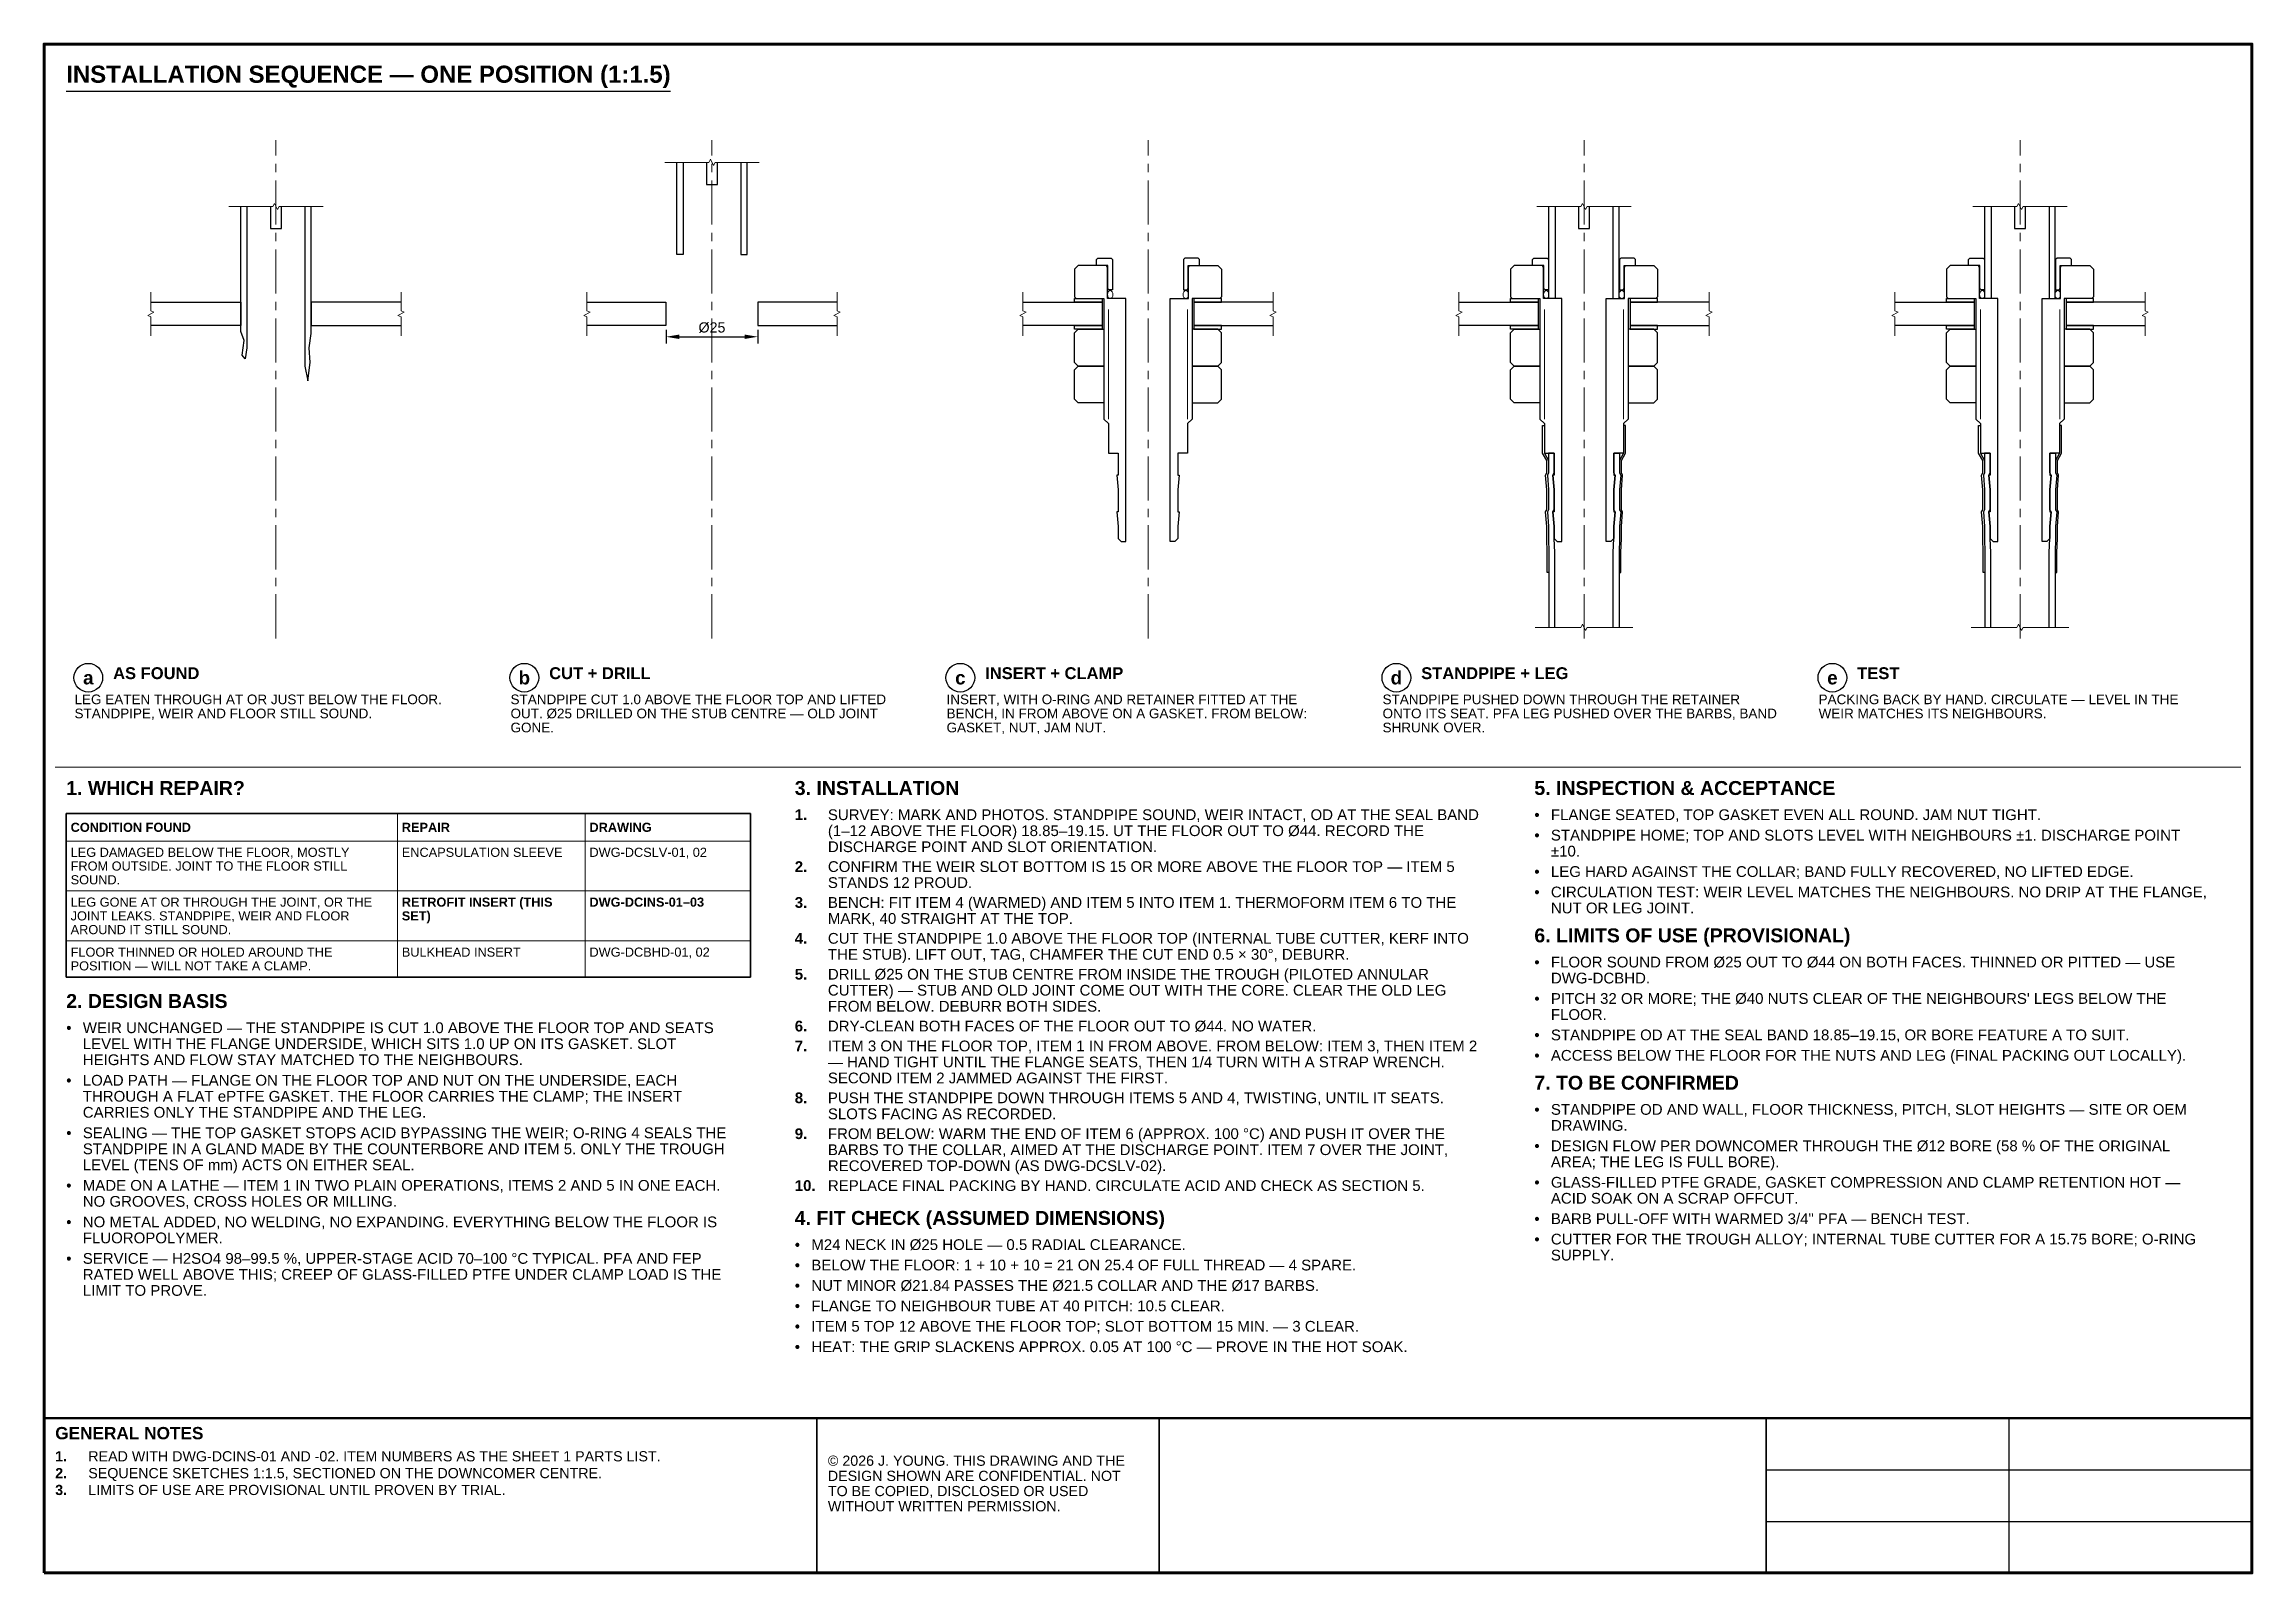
# Model space of a CAD drawing. Header units: millimetres. Extents: x 10 to 410, y 10 to 287.
import ezdxf
from ezdxf.enums import TextEntityAlignment as Align

# ---------------------------------------------------------------- set-up
doc = ezdxf.new("R2010")
doc.units = ezdxf.units.MM
doc.linetypes.add('DCINS_CENTER', pattern=[12.5, 8, -1.5, 1.5, -1.5])
for name, color, linetype, lineweight in [('BORDER', 7, 'Continuous', 70), ('CENTER', 7, 'DCINS_CENTER', 13), ('DIMENSIONS', 7, 'Continuous', 18), ('NOTES', 7, 'Continuous', 18), ('TABLES', 7, 'Continuous', 18), ('THIN', 7, 'Continuous', 18), ('VISIBLE', 7, 'Continuous', 35)]:
    doc.layers.add(name, color=color, linetype=linetype, lineweight=lineweight)
doc.styles.add('DCINS', font='arial.ttf')
doc.styles.add('DCINS-BOLD', font='arialbd.ttf')
doc.dimstyles.new('DCINS-1TO1.5', dxfattribs={"dimtxt": 1.848, "dimasz": 2.4, "dimexe": 1.2, "dimexo": 0.8, "dimgap": 0.7, "dimtad": 1, "dimtih": 1, "dimtoh": 1, "dimlfac": 1.5, "dimdsep": 46, "dimtxsty": 'DCINS', "dimcen": 0.09, "dimclrd": 256, "dimclre": 256, "dimclrt": 256, "dimadec": 0, "dimazin": 0, "dimtfac": 1, "dimtdec": 4, "dimtofl": 0, "dimtmove": 0, "dimatfit": 3, "dimfxl": 1, "dimtolj": 1, "dimtzin": 0, "dimarcsym": 0})

# ---------------------------------------------------------------- blocks, each defined once
blk = doc.blocks.new('*D0')
at = {"linetype": 'ByBlock', "lineweight": -2}
for p, q in [((122.67, 235.21), (122.67, 232.78)), ((125.07, 233.98), (136.93, 233.98)), ((139.33, 235.21), (139.33, 232.78))]:
    blk.add_line(p, q, dxfattribs=at)
for points in [[(122.67, 233.98), (125.07, 234.38), (125.07, 233.58)], [(139.33, 233.98), (136.93, 233.58), (136.93, 234.38)]]:
    blk.add_solid(points)
at = {"layer": 'Defpoints'}
for p in [(122.67, 236.01), (139.33, 236.01), (122.67, 233.98)]:
    blk.add_point(p, dxfattribs=at)
at = {"insert": (131, 234.68), "char_height": 1.848, "attachment_point": 8, "style": 'DCINS'}
blk.add_mtext('Ø25', dxfattribs=at)

msp = doc.modelspace()

# ---------------------------------------------------------------- linework, layer by layer
at = {"layer": 'BORDER', "lineweight": 50}
msp.add_line((10, 38), (410, 38), dxfattribs=at)
at = {"layer": 'BORDER', "lineweight": 35}
for p, q in [((150, 10), (150, 38)), ((212, 10), (212, 38)), ((322, 10), (322, 38))]:
    msp.add_line(p, q, dxfattribs=at)
at = {"layer": 'BORDER', "lineweight": 25}
for p, q in [((366, 10), (366, 38)), ((322, 28.67), (410, 28.67)), ((322, 19.33), (410, 19.33))]:
    msp.add_line(p, q, dxfattribs=at)
at = {"layer": 'BORDER'}
msp.add_lwpolyline([(10, 10), (410, 10), (410, 287), (10, 287)], close=True, dxfattribs=at)
at = {"layer": 'CENTER'}
for p, q in [((52, 179.31), (52, 269.5767)), ((131, 179.31), (131, 269.5767)), ((210, 179.31), (210, 269.5767)), ((289, 179.31), (289, 269.5767)), ((368, 179.31), (368, 269.5767))]:
    msp.add_line(p, q, dxfattribs=at)
at = {"layer": 'NOTES', "lineweight": 30}
msp.add_line((14, 278.5), (123.5006, 278.5), dxfattribs=at)
at = {"layer": 'NOTES', "lineweight": 25}
for centre in [(18, 172.2), (97, 172.2), (176, 172.2), (255, 172.2), (334, 172.2)]:
    msp.add_circle(centre, 2.6, dxfattribs=at)
at = {"layer": 'TABLES', "lineweight": 35}
for p, q in [((14, 147.6), (138, 147.6)), ((14, 147.6), (14, 117.93)), ((138, 147.6), (138, 117.93)), ((14, 117.93), (138, 117.93))]:
    msp.add_line(p, q, dxfattribs=at)
at = {"layer": 'TABLES', "lineweight": 18}
for p, q in [((74, 147.6), (74, 117.93)), ((108, 147.6), (108, 117.93)), ((14, 142.59), (138, 142.59)), ((14, 133.56), (138, 133.56)), ((14, 124.5), (138, 124.5))]:
    msp.add_line(p, q, dxfattribs=at)
at = {"layer": 'THIN'}
msp.add_line((12, 156), (408, 156), dxfattribs=at)
for points in [[(122.4667, 265.5767), (130.4333, 265.5767), (130.7167, 266.1433), (131.2833, 265.01), (131.5667, 265.5767), (139.5333, 265.5767)], [(43.4667, 257.5767), (51.4333, 257.5767), (51.7167, 258.1433), (52.2833, 257.01), (52.5667, 257.5767), (60.5333, 257.5767)], [(280.4667, 257.5767), (288.4333, 257.5767), (288.7167, 258.1433), (289.2833, 257.01), (289.5667, 257.5767), (297.5333, 257.5767)], [(359.4667, 257.5767), (367.4333, 257.5767), (367.7167, 258.1433), (368.2833, 257.01), (368.5667, 257.5767), (376.5333, 257.5767)], [(29.3333, 234.1767), (29.3333, 237.56), (28.7667, 237.8433), (29.9, 238.41), (29.3333, 238.6933), (29.3333, 242.0767)], [(74.6667, 234.1767), (74.6667, 237.56), (74.1, 237.8433), (75.2333, 238.41), (74.6667, 238.6933), (74.6667, 242.0767)], [(108.3333, 234.1767), (108.3333, 237.56), (107.7667, 237.8433), (108.9, 238.41), (108.3333, 238.6933), (108.3333, 242.0767)], [(153.6667, 234.1767), (153.6667, 237.56), (153.1, 237.8433), (154.2333, 238.41), (153.6667, 238.6933), (153.6667, 242.0767)], [(187.3333, 234.1767), (187.3333, 237.56), (186.7667, 237.8433), (187.9, 238.41), (187.3333, 238.6933), (187.3333, 242.0767)], [(232.6667, 234.1767), (232.6667, 237.56), (232.1, 237.8433), (233.2333, 238.41), (232.6667, 238.6933), (232.6667, 242.0767)], [(266.3333, 234.1767), (266.3333, 237.56), (265.7667, 237.8433), (266.9, 238.41), (266.3333, 238.6933), (266.3333, 242.0767)], [(311.6667, 234.1767), (311.6667, 237.56), (311.1, 237.8433), (312.2333, 238.41), (311.6667, 238.6933), (311.6667, 242.0767)], [(345.3333, 234.1767), (345.3333, 237.56), (344.7667, 237.8433), (345.9, 238.41), (345.3333, 238.6933), (345.3333, 242.0767)], [(390.6667, 234.1767), (390.6667, 237.56), (390.1, 237.8433), (391.2333, 238.41), (390.6667, 238.6933), (390.6667, 242.0767)], [(202.818, 238.91), (202.818, 219.0767)], [(217.182, 238.91), (217.182, 219.0767)], [(281.818, 238.91), (281.818, 219.0767)], [(296.182, 238.91), (296.182, 219.0767)], [(360.818, 238.91), (360.818, 219.0767)], [(375.182, 238.91), (375.182, 219.0767)], [(280.1333, 181.31), (288.4333, 181.31), (288.7167, 181.8767), (289.2833, 180.7433), (289.5667, 181.31), (297.8667, 181.31)], [(359.1333, 181.31), (367.4333, 181.31), (367.7167, 181.8767), (368.2833, 180.7433), (368.5667, 181.31), (376.8667, 181.31)]]:
    msp.add_lwpolyline(points, dxfattribs=at)
at = {"layer": 'VISIBLE', "lineweight": 25}
for points in [[(125.75, 265.5767), (125.75, 248.91), (124.65, 248.91), (124.65, 265.5767)], [(130, 265.5767), (130, 261.5767), (132, 261.5767), (132, 265.5767)], [(136.25, 265.5767), (136.25, 248.91), (137.35, 248.91), (137.35, 265.5767)], [(46.75, 257.5767), (46.75, 231.9767), (46.4267, 229.9767), (45.86, 230.6433), (46.2667, 233.31), (45.65, 234.91), (45.65, 257.5767)], [(51, 257.5767), (51, 253.5767), (53, 253.5767), (53, 257.5767)], [(57.25, 257.5767), (57.25, 228.6433), (57.78, 225.9767), (58.2067, 229.31), (58.0333, 231.9767), (58.35, 234.5767), (58.35, 257.5767)], [(283.75, 257.5767), (283.75, 240.91), (282.65, 240.91), (282.65, 257.5767)], [(288, 257.5767), (288, 253.5767), (290, 253.5767), (290, 257.5767)], [(294.25, 257.5767), (294.25, 240.91), (295.35, 240.91), (295.35, 257.5767)], [(362.75, 257.5767), (362.75, 240.91), (361.65, 240.91), (361.65, 257.5767)], [(367, 257.5767), (367, 253.5767), (369, 253.5767), (369, 257.5767)], [(373.25, 257.5767), (373.25, 240.91), (374.35, 240.91), (374.35, 257.5767)], [(29.3333, 240.2433), (45.65, 240.2433), (45.65, 236.01), (29.3333, 236.01)], [(74.6667, 240.2433), (58.35, 240.2433), (58.35, 236.01), (74.6667, 236.01)], [(108.3333, 240.2433), (122.6667, 240.2433), (122.6667, 236.01), (108.3333, 236.01)], [(153.6667, 240.2433), (139.3333, 240.2433), (139.3333, 236.01), (153.6667, 236.01)], [(187.3333, 240.2433), (201.6667, 240.2433), (201.6667, 236.01), (187.3333, 236.01)], [(232.6667, 240.2433), (218.3333, 240.2433), (218.3333, 236.01), (232.6667, 236.01)], [(266.3333, 240.2433), (280.6667, 240.2433), (280.6667, 236.01), (266.3333, 236.01)], [(311.6667, 240.2433), (297.3333, 240.2433), (297.3333, 236.01), (311.6667, 236.01)], [(345.3333, 240.2433), (359.6667, 240.2433), (359.6667, 236.01), (345.3333, 236.01)], [(390.6667, 240.2433), (376.3333, 240.2433), (376.3333, 236.01), (390.6667, 236.01)], [(283.6967, 181.31), (283.6967, 194.91), (283.6, 197.4433), (283.6, 199.5767), (283.3333, 202.2433), (283.6, 202.6433), (283.6, 206.2433), (283.3333, 208.91), (283.6, 209.31), (283.6, 212.91), (282.5721, 212.91), (282.5721, 209.31), (282.3538, 208.91), (282.5721, 206.2433), (282.5721, 202.6433), (282.3538, 202.2433), (282.5721, 199.5767), (282.5721, 197.4433), (282.65, 194.91), (282.65, 181.31)], [(294.3033, 181.31), (294.3033, 194.91), (294.4, 197.4433), (294.4, 199.5767), (294.6667, 202.2433), (294.4, 202.6433), (294.4, 206.2433), (294.6667, 208.91), (294.4, 209.31), (294.4, 212.91), (295.4279, 212.91), (295.4279, 209.31), (295.6462, 208.91), (295.4279, 206.2433), (295.4279, 202.6433), (295.6462, 202.2433), (295.4279, 199.5767), (295.4279, 197.4433), (295.35, 194.91), (295.35, 181.31)], [(362.6967, 181.31), (362.6967, 194.91), (362.6, 197.4433), (362.6, 199.5767), (362.3333, 202.2433), (362.6, 202.6433), (362.6, 206.2433), (362.3333, 208.91), (362.6, 209.31), (362.6, 212.91), (361.5721, 212.91), (361.5721, 209.31), (361.3538, 208.91), (361.5721, 206.2433), (361.5721, 202.6433), (361.3538, 202.2433), (361.5721, 199.5767), (361.5721, 197.4433), (361.65, 194.91), (361.65, 181.31)], [(373.3033, 181.31), (373.3033, 194.91), (373.4, 197.4433), (373.4, 199.5767), (373.6667, 202.2433), (373.4, 202.6433), (373.4, 206.2433), (373.6667, 208.91), (373.4, 209.31), (373.4, 212.91), (374.4279, 212.91), (374.4279, 209.31), (374.6462, 208.91), (374.4279, 206.2433), (374.4279, 202.6433), (374.6462, 202.2433), (374.4279, 199.5767), (374.4279, 197.4433), (374.35, 194.91), (374.35, 181.31)]]:
    msp.add_lwpolyline(points, dxfattribs=at)
for points in [[(203.5667, 242.51), (202.9333, 242.51), (202.7333, 242.71), (202.7333, 246.91), (200.6667, 246.91), (200.6667, 247.9767), (200.9333, 248.2433), (203.3, 248.2433), (203.5667, 247.9767)], [(216.4333, 242.51), (217.0667, 242.51), (217.2667, 242.71), (217.2667, 246.91), (219.3333, 246.91), (219.3333, 247.9767), (219.0667, 248.2433), (216.7, 248.2433), (216.4333, 247.9767)], [(282.5667, 242.51), (281.9333, 242.51), (281.7333, 242.71), (281.7333, 246.91), (279.6667, 246.91), (279.6667, 247.9767), (279.9333, 248.2433), (282.3, 248.2433), (282.5667, 247.9767)], [(295.4333, 242.51), (296.0667, 242.51), (296.2667, 242.71), (296.2667, 246.91), (298.3333, 246.91), (298.3333, 247.9767), (298.0667, 248.2433), (295.7, 248.2433), (295.4333, 247.9767)], [(361.5667, 242.51), (360.9333, 242.51), (360.7333, 242.71), (360.7333, 246.91), (358.6667, 246.91), (358.6667, 247.9767), (358.9333, 248.2433), (361.3, 248.2433), (361.5667, 247.9767)], [(374.4333, 242.51), (375.0667, 242.51), (375.2667, 242.71), (375.2667, 246.91), (377.3333, 246.91), (377.3333, 247.9767), (377.0667, 248.2433), (374.7, 248.2433), (374.4333, 247.9767)], [(202.4742, 246.91), (197.3333, 246.91), (196.6667, 246.2433), (196.6667, 241.2433), (197, 240.91), (202, 240.91), (202, 219.0767), (202.8333, 218.2433), (202.8333, 212.91), (204.6, 212.91), (204.6, 208.91), (204.3333, 208.91), (204.6, 206.2433), (204.6, 202.2433), (204.3333, 202.2433), (204.6, 199.5767), (204.6, 197.4433), (205.1333, 196.91), (206, 196.91), (206, 240.91), (202.6667, 240.91), (202.6667, 246.5767)], [(217.5258, 246.91), (222.6667, 246.91), (223.3333, 246.2433), (223.3333, 241.2433), (223, 240.91), (218, 240.91), (218, 219.0767), (217.1667, 218.2433), (217.1667, 212.91), (215.4, 212.91), (215.4, 208.91), (215.6667, 208.91), (215.4, 206.2433), (215.4, 202.2433), (215.6667, 202.2433), (215.4, 199.5767), (215.4, 197.4433), (214.8667, 196.91), (214, 196.91), (214, 240.91), (217.3333, 240.91), (217.3333, 246.5767)], [(281.4742, 246.91), (276.3333, 246.91), (275.6667, 246.2433), (275.6667, 241.2433), (276, 240.91), (281, 240.91), (281, 219.0767), (281.8333, 218.2433), (281.8333, 212.91), (283.6, 212.91), (283.6, 208.91), (283.3333, 208.91), (283.6, 206.2433), (283.6, 202.2433), (283.3333, 202.2433), (283.6, 199.5767), (283.6, 197.4433), (284.1333, 196.91), (285, 196.91), (285, 240.91), (281.6667, 240.91), (281.6667, 246.5767)], [(296.5258, 246.91), (301.6667, 246.91), (302.3333, 246.2433), (302.3333, 241.2433), (302, 240.91), (297, 240.91), (297, 219.0767), (296.1667, 218.2433), (296.1667, 212.91), (294.4, 212.91), (294.4, 208.91), (294.6667, 208.91), (294.4, 206.2433), (294.4, 202.2433), (294.6667, 202.2433), (294.4, 199.5767), (294.4, 197.4433), (293.8667, 196.91), (293, 196.91), (293, 240.91), (296.3333, 240.91), (296.3333, 246.5767)], [(360.4742, 246.91), (355.3333, 246.91), (354.6667, 246.2433), (354.6667, 241.2433), (355, 240.91), (360, 240.91), (360, 219.0767), (360.8333, 218.2433), (360.8333, 212.91), (362.6, 212.91), (362.6, 208.91), (362.3333, 208.91), (362.6, 206.2433), (362.6, 202.2433), (362.3333, 202.2433), (362.6, 199.5767), (362.6, 197.4433), (363.1333, 196.91), (364, 196.91), (364, 240.91), (360.6667, 240.91), (360.6667, 246.5767)], [(375.5258, 246.91), (380.6667, 246.91), (381.3333, 246.2433), (381.3333, 241.2433), (381, 240.91), (376, 240.91), (376, 219.0767), (375.1667, 218.2433), (375.1667, 212.91), (373.4, 212.91), (373.4, 208.91), (373.6667, 208.91), (373.4, 206.2433), (373.4, 202.2433), (373.6667, 202.2433), (373.4, 199.5767), (373.4, 197.4433), (372.8667, 196.91), (372, 196.91), (372, 240.91), (375.3333, 240.91), (375.3333, 246.5767)], [(201.6667, 240.2433), (196.6667, 240.2433), (196.6667, 240.91), (201.6667, 240.91)], [(218.3333, 240.2433), (223.3333, 240.2433), (223.3333, 240.91), (218.3333, 240.91)], [(280.6667, 240.2433), (275.6667, 240.2433), (275.6667, 240.91), (280.6667, 240.91)], [(297.3333, 240.2433), (302.3333, 240.2433), (302.3333, 240.91), (297.3333, 240.91)], [(359.6667, 240.2433), (354.6667, 240.2433), (354.6667, 240.91), (359.6667, 240.91)], [(376.3333, 240.2433), (381.3333, 240.2433), (381.3333, 240.91), (376.3333, 240.91)], [(201.6667, 235.3433), (196.6667, 235.3433), (196.6667, 236.01), (201.6667, 236.01)], [(218.3333, 235.3433), (223.3333, 235.3433), (223.3333, 236.01), (218.3333, 236.01)], [(280.6667, 235.3433), (275.6667, 235.3433), (275.6667, 236.01), (280.6667, 236.01)], [(297.3333, 235.3433), (302.3333, 235.3433), (302.3333, 236.01), (297.3333, 236.01)], [(359.6667, 235.3433), (354.6667, 235.3433), (354.6667, 236.01), (359.6667, 236.01)], [(376.3333, 235.3433), (381.3333, 235.3433), (381.3333, 236.01), (376.3333, 236.01)], [(202, 228.6767), (197.3333, 228.6767), (196.6667, 229.3433), (196.6667, 234.6767), (197.3333, 235.3433), (202, 235.3433)], [(218, 228.6767), (222.6667, 228.6767), (223.3333, 229.3433), (223.3333, 234.6767), (222.6667, 235.3433), (218, 235.3433)], [(281, 228.6767), (276.3333, 228.6767), (275.6667, 229.3433), (275.6667, 234.6767), (276.3333, 235.3433), (281, 235.3433)], [(297, 228.6767), (301.6667, 228.6767), (302.3333, 229.3433), (302.3333, 234.6767), (301.6667, 235.3433), (297, 235.3433)], [(360, 228.6767), (355.3333, 228.6767), (354.6667, 229.3433), (354.6667, 234.6767), (355.3333, 235.3433), (360, 235.3433)], [(376, 228.6767), (380.6667, 228.6767), (381.3333, 229.3433), (381.3333, 234.6767), (380.6667, 235.3433), (376, 235.3433)], [(202, 222.01), (197.3333, 222.01), (196.6667, 222.6767), (196.6667, 228.01), (197.3333, 228.6767), (202, 228.6767)], [(218, 222.01), (222.6667, 222.01), (223.3333, 222.6767), (223.3333, 228.01), (222.6667, 228.6767), (218, 228.6767)], [(281, 222.01), (276.3333, 222.01), (275.6667, 222.6767), (275.6667, 228.01), (276.3333, 228.6767), (281, 228.6767)], [(297, 222.01), (301.6667, 222.01), (302.3333, 222.6767), (302.3333, 228.01), (301.6667, 228.6767), (297, 228.6767)], [(360, 222.01), (355.3333, 222.01), (354.6667, 222.6767), (354.6667, 228.01), (355.3333, 228.6767), (360, 228.6767)], [(376, 222.01), (380.6667, 222.01), (381.3333, 222.6767), (381.3333, 228.01), (380.6667, 228.6767), (376, 228.6767)], [(281.8333, 217.91), (281.8333, 212.91), (282.5721, 211.5767), (282.5721, 209.31), (282.3538, 208.91), (282.5721, 206.2433), (282.5721, 202.6433), (282.3538, 202.2433), (282.5721, 199.5767), (282.5721, 197.4433), (282.65, 194.91), (282.65, 191.2433), (282.3167, 191.2433), (282.3167, 194.91), (282.2387, 197.4433), (282.2387, 199.5767), (282.0204, 202.2433), (282.2387, 202.6433), (282.2387, 206.2433), (282.0204, 208.91), (282.2387, 209.31), (282.2387, 211.5767), (281.5, 212.91), (281.5, 217.91)], [(296.1667, 217.91), (296.1667, 212.91), (295.4279, 211.5767), (295.4279, 209.31), (295.6462, 208.91), (295.4279, 206.2433), (295.4279, 202.6433), (295.6462, 202.2433), (295.4279, 199.5767), (295.4279, 197.4433), (295.35, 194.91), (295.35, 191.2433), (295.6833, 191.2433), (295.6833, 194.91), (295.7613, 197.4433), (295.7613, 199.5767), (295.9796, 202.2433), (295.7613, 202.6433), (295.7613, 206.2433), (295.9796, 208.91), (295.7613, 209.31), (295.7613, 211.5767), (296.5, 212.91), (296.5, 217.91)], [(360.8333, 217.91), (360.8333, 212.91), (361.5721, 211.5767), (361.5721, 209.31), (361.3538, 208.91), (361.5721, 206.2433), (361.5721, 202.6433), (361.3538, 202.2433), (361.5721, 199.5767), (361.5721, 197.4433), (361.65, 194.91), (361.65, 191.2433), (361.3167, 191.2433), (361.3167, 194.91), (361.2387, 197.4433), (361.2387, 199.5767), (361.0204, 202.2433), (361.2387, 202.6433), (361.2387, 206.2433), (361.0204, 208.91), (361.2387, 209.31), (361.2387, 211.5767), (360.5, 212.91), (360.5, 217.91)], [(375.1667, 217.91), (375.1667, 212.91), (374.4279, 211.5767), (374.4279, 209.31), (374.6462, 208.91), (374.4279, 206.2433), (374.4279, 202.6433), (374.6462, 202.2433), (374.4279, 199.5767), (374.4279, 197.4433), (374.35, 194.91), (374.35, 191.2433), (374.6833, 191.2433), (374.6833, 194.91), (374.7613, 197.4433), (374.7613, 199.5767), (374.9796, 202.2433), (374.7613, 202.6433), (374.7613, 206.2433), (374.9796, 208.91), (374.7613, 209.31), (374.7613, 211.5767), (375.5, 212.91), (375.5, 217.91)]]:
    msp.add_lwpolyline(points, close=True, dxfattribs=at)
at = {"layer": 'VISIBLE', "lineweight": 18}
for centre in [(203.1583, 241.626), (216.8417, 241.626), (282.1583, 241.626), (295.8417, 241.626), (361.1583, 241.626), (374.8417, 241.626)]:
    msp.add_ellipse(centre, major_axis=(0, 0.716), ratio=0.68666362, dxfattribs=at)

# ---------------------------------------------------------------- texts
at = {"layer": 'NOTES'}
for s, height, style, p in [('INSTALLATION SEQUENCE — ONE POSITION (1:1.5)', 3.108, 'DCINS-BOLD', (14, 280)), ('AS FOUND', 2.142, 'DCINS-BOLD', (22.5, 171.95)), ('CUT + DRILL', 2.142, 'DCINS-BOLD', (101.5, 171.95)), ('INSERT + CLAMP', 2.142, 'DCINS-BOLD', (180.5, 171.95)), ('STANDPIPE + LEG', 2.142, 'DCINS-BOLD', (259.5, 171.95)), ('TEST', 2.142, 'DCINS-BOLD', (338.5, 171.95)), ('1. WHICH REPAIR?', 2.527, 'DCINS-BOLD', (14, 150.95)), ('3. INSTALLATION', 2.527, 'DCINS-BOLD', (146, 150.95)), ('5. INSPECTION & ACCEPTANCE', 2.527, 'DCINS-BOLD', (280, 150.95)), ('1.', 1.946, 'DCINS-BOLD', (146, 146.4)), ('•', 1.946, 'DCINS', (280, 146.4)), ('•', 1.946, 'DCINS', (280, 142.7)), ('2.', 1.946, 'DCINS-BOLD', (146, 137)), ('•', 1.946, 'DCINS', (280, 136.1)), ('3.', 1.946, 'DCINS-BOLD', (146, 130.5)), ('•', 1.946, 'DCINS', (280, 132.4)), ('4.', 1.946, 'DCINS-BOLD', (146, 124)), ('6. LIMITS OF USE (PROVISIONAL)', 2.527, 'DCINS-BOLD', (280, 124.25)), ('•', 1.946, 'DCINS', (280, 119.7)), ('5.', 1.946, 'DCINS-BOLD', (146, 117.5)), ('2. DESIGN BASIS', 2.527, 'DCINS-BOLD', (14, 112.35)), ('•', 1.946, 'DCINS', (280, 113.1)), ('•', 1.946, 'DCINS', (14, 107.8)), ('6.', 1.946, 'DCINS-BOLD', (146, 108.1)), ('7.', 1.946, 'DCINS-BOLD', (146, 104.5)), ('•', 1.946, 'DCINS', (280, 106.5)), ('•', 1.946, 'DCINS', (280, 102.8)), ('7. TO BE CONFIRMED', 2.527, 'DCINS-BOLD', (280, 97.55)), ('•', 1.946, 'DCINS', (14, 98.28)), ('8.', 1.946, 'DCINS-BOLD', (146, 95.1)), ('•', 1.946, 'DCINS', (280, 93)), ('•', 1.946, 'DCINS', (14, 88.76)), ('9.', 1.946, 'DCINS-BOLD', (146, 88.6)), ('•', 1.946, 'DCINS', (280, 86.4)), ('•', 1.946, 'DCINS', (14, 79.24)), ('10.', 1.946, 'DCINS-BOLD', (146, 79.2)), ('•', 1.946, 'DCINS', (280, 79.8)), ('•', 1.946, 'DCINS', (14, 72.62)), ('4. FIT CHECK (ASSUMED DIMENSIONS)', 2.527, 'DCINS-BOLD', (146, 73.05)), ('•', 1.946, 'DCINS', (280, 73.2)), ('•', 1.946, 'DCINS', (146, 68.5)), ('•', 1.946, 'DCINS', (280, 69.5)), ('•', 1.946, 'DCINS', (14, 66)), ('•', 1.946, 'DCINS', (146, 64.8)), ('•', 1.946, 'DCINS', (146, 61.1)), ('•', 1.946, 'DCINS', (146, 57.4)), ('•', 1.946, 'DCINS', (146, 53.7)), ('•', 1.946, 'DCINS', (146, 50)), ('GENERAL NOTES', 2.233, 'DCINS-BOLD', (12, 34.2)), ('1.', 1.848, 'DCINS-BOLD', (12, 30.2)), ('2.', 1.848, 'DCINS-BOLD', (12, 27.15)), ('3.', 1.848, 'DCINS-BOLD', (12, 24.1))]:
    msp.add_text(s, height=height, dxfattribs=dict(at, style=style)).set_placement(p)
at = {"layer": 'NOTES', "style": 'DCINS-BOLD'}
for s, p in [('a', (18, 172.2)), ('b', (97, 172.2)), ('c', (176, 172.2)), ('d', (255, 172.2)), ('e', (334, 172.2))]:
    msp.add_text(s, height=2.429, dxfattribs=at).set_placement(p, align=Align.MIDDLE_CENTER)
at = {"layer": 'NOTES', "attachment_point": 1, "style": 'DCINS'}
for s, insert, char_height, line_spacing_factor in [('LEG EATEN THROUGH AT OR JUST BELOW THE FLOOR.\\PSTANDPIPE, WEIR AND FLOOR STILL SOUND.', (15.5, 169.15), 1.75, 0.874286), ('STANDPIPE CUT 1.0 ABOVE THE FLOOR TOP AND LIFTED\\POUT. Ø25 DRILLED ON THE STUB CENTRE — OLD JOINT\\PGONE.', (94.5, 169.15), 1.75, 0.874286), ('INSERT, WITH O-RING AND RETAINER FITTED AT THE\\PBENCH, IN FROM ABOVE ON A GASKET. FROM BELOW:\\PGASKET, NUT, JAM NUT.', (173.5, 169.15), 1.75, 0.874286), ('STANDPIPE PUSHED DOWN THROUGH THE RETAINER\\PONTO ITS SEAT. PFA LEG PUSHED OVER THE BARBS, BAND\\PSHRUNK OVER.', (252.5, 169.15), 1.75, 0.874286), ('PACKING BACK BY HAND. CIRCULATE — LEVEL IN THE\\PWEIR MATCHES ITS NEIGHBOURS.', (331.5, 169.15), 1.75, 0.874286), ('SURVEY: MARK AND PHOTOS. STANDPIPE SOUND, WEIR INTACT, OD AT THE SEAL BAND\\P(1–12 ABOVE THE FLOOR) 18.85–19.15. UT THE FLOOR OUT TO Ø44. RECORD THE\\PDISCHARGE POINT AND SLOT ORIENTATION.', (152, 148.346), 1.946, 0.894142), ('FLANGE SEATED, TOP GASKET EVEN ALL ROUND. JAM NUT TIGHT.', (283, 148.346), 1.946, 0.894142), ('STANDPIPE HOME; TOP AND SLOTS LEVEL WITH NEIGHBOURS ±1. DISCHARGE POINT\\P±10.', (283, 144.646), 1.946, 0.894142), ('CONFIRM THE WEIR SLOT BOTTOM IS 15 OR MORE ABOVE THE FLOOR TOP — ITEM 5\\PSTANDS 12 PROUD.', (152, 138.946), 1.946, 0.894142), ('LEG HARD AGAINST THE COLLAR; BAND FULLY RECOVERED, NO LIFTED EDGE.', (283, 138.046), 1.946, 0.894142), ('BENCH: FIT ITEM 4 (WARMED) AND ITEM 5 INTO ITEM 1. THERMOFORM ITEM 6 TO THE\\PMARK, 40 STRAIGHT AT THE TOP.', (152, 132.446), 1.946, 0.894142), ('CIRCULATION TEST: WEIR LEVEL MATCHES THE NEIGHBOURS. NO DRIP AT THE FLANGE,\\PNUT OR LEG JOINT.', (283, 134.346), 1.946, 0.894142), ('CUT THE STANDPIPE 1.0 ABOVE THE FLOOR TOP (INTERNAL TUBE CUTTER, KERF INTO\\PTHE STUB). LIFT OUT, TAG, CHAMFER THE CUT END 0.5 × 30°, DEBURR.', (152, 125.946), 1.946, 0.894142), ('FLOOR SOUND FROM Ø25 OUT TO Ø44 ON BOTH FACES. THINNED OR PITTED — USE\\PDWG-DCBHD.', (283, 121.646), 1.946, 0.894142), ('DRILL Ø25 ON THE STUB CENTRE FROM INSIDE THE TROUGH (PILOTED ANNULAR\\PCUTTER) — STUB AND OLD JOINT COME OUT WITH THE CORE. CLEAR THE OLD LEG\\PFROM BELOW. DEBURR BOTH SIDES.', (152, 119.446), 1.946, 0.894142), ("PITCH 32 OR MORE; THE Ø40 NUTS CLEAR OF THE NEIGHBOURS' LEGS BELOW THE\\PFLOOR.", (283, 115.046), 1.946, 0.894142), ('WEIR UNCHANGED — THE STANDPIPE IS CUT 1.0 ABOVE THE FLOOR TOP AND SEATS\\PLEVEL WITH THE FLANGE UNDERSIDE, WHICH SITS 1.0 UP ON ITS GASKET. SLOT\\PHEIGHTS AND FLOW STAY MATCHED TO THE NEIGHBOURS.', (17, 109.746), 1.946, 0.894142), ('DRY-CLEAN BOTH FACES OF THE FLOOR OUT TO Ø44. NO WATER.', (152, 110.046), 1.946, 0.894142), ('STANDPIPE OD AT THE SEAL BAND 18.85–19.15, OR BORE FEATURE A TO SUIT.', (283, 108.446), 1.946, 0.894142), ('ITEM 3 ON THE FLOOR TOP, ITEM 1 IN FROM ABOVE. FROM BELOW: ITEM 3, THEN ITEM 2\\P— HAND TIGHT UNTIL THE FLANGE SEATS, THEN 1/4 TURN WITH A STRAP WRENCH.\\PSECOND ITEM 2 JAMMED AGAINST THE FIRST.', (152, 106.446), 1.946, 0.894142), ('ACCESS BELOW THE FLOOR FOR THE NUTS AND LEG (FINAL PACKING OUT LOCALLY).', (283, 104.746), 1.946, 0.894142), ('LOAD PATH — FLANGE ON THE FLOOR TOP AND NUT ON THE UNDERSIDE, EACH\\PTHROUGH A FLAT ePTFE GASKET. THE FLOOR CARRIES THE CLAMP; THE INSERT\\PCARRIES ONLY THE STANDPIPE AND THE LEG.', (17, 100.226), 1.946, 0.894142), ('PUSH THE STANDPIPE DOWN THROUGH ITEMS 5 AND 4, TWISTING, UNTIL IT SEATS.\\PSLOTS FACING AS RECORDED.', (152, 97.046), 1.946, 0.894142), ('STANDPIPE OD AND WALL, FLOOR THICKNESS, PITCH, SLOT HEIGHTS — SITE OR OEM\\PDRAWING.', (283, 94.946), 1.946, 0.894142), ('SEALING — THE TOP GASKET STOPS ACID BYPASSING THE WEIR; O-RING 4 SEALS THE\\PSTANDPIPE IN A GLAND MADE BY THE COUNTERBORE AND ITEM 5. ONLY THE TROUGH\\PLEVEL (TENS OF mm) ACTS ON EITHER SEAL.', (17, 90.706), 1.946, 0.894142), ('FROM BELOW: WARM THE END OF ITEM 6 (APPROX. 100 °C) AND PUSH IT OVER THE\\PBARBS TO THE COLLAR, AIMED AT THE DISCHARGE POINT. ITEM 7 OVER THE JOINT,\\PRECOVERED TOP-DOWN (AS DWG-DCSLV-02).', (152, 90.546), 1.946, 0.894142), ('DESIGN FLOW PER DOWNCOMER THROUGH THE Ø12 BORE (58 % OF THE ORIGINAL\\PAREA; THE LEG IS FULL BORE).', (283, 88.346), 1.946, 0.894142), ('MADE ON A LATHE — ITEM 1 IN TWO PLAIN OPERATIONS, ITEMS 2 AND 5 IN ONE EACH.\\PNO GROOVES, CROSS HOLES OR MILLING.', (17, 81.186), 1.946, 0.894142), ('REPLACE FINAL PACKING BY HAND. CIRCULATE ACID AND CHECK AS SECTION 5.', (152, 81.146), 1.946, 0.894142), ('GLASS-FILLED PTFE GRADE, GASKET COMPRESSION AND CLAMP RETENTION HOT —\\PACID SOAK ON A SCRAP OFFCUT.', (283, 81.746), 1.946, 0.894142), ('NO METAL ADDED, NO WELDING, NO EXPANDING. EVERYTHING BELOW THE FLOOR IS\\PFLUOROPOLYMER.', (17, 74.566), 1.946, 0.894142), ('BARB PULL-OFF WITH WARMED 3/4" PFA — BENCH TEST.', (283, 75.146), 1.946, 0.894142), ('M24 NECK IN Ø25 HOLE — 0.5 RADIAL CLEARANCE.', (149, 70.446), 1.946, 0.894142), ('CUTTER FOR THE TROUGH ALLOY; INTERNAL TUBE CUTTER FOR A 15.75 BORE; O-RING\\PSUPPLY.', (283, 71.446), 1.946, 0.894142), ('SERVICE — H2SO4 98–99.5 %, UPPER-STAGE ACID 70–100 °C TYPICAL. PFA AND FEP\\PRATED WELL ABOVE THIS; CREEP OF GLASS-FILLED PTFE UNDER CLAMP LOAD IS THE\\PLIMIT TO PROVE.', (17, 67.946), 1.946, 0.894142), ('BELOW THE FLOOR: 1 + 10 + 10 = 21 ON 25.4 OF FULL THREAD — 4 SPARE.', (149, 66.746), 1.946, 0.894142), ('NUT MINOR Ø21.84 PASSES THE Ø21.5 COLLAR AND THE Ø17 BARBS.', (149, 63.046), 1.946, 0.894142), ('FLANGE TO NEIGHBOUR TUBE AT 40 PITCH: 10.5 CLEAR.', (149, 59.346), 1.946, 0.894142), ('ITEM 5 TOP 12 ABOVE THE FLOOR TOP; SLOT BOTTOM 15 MIN. — 3 CLEAR.', (149, 55.646), 1.946, 0.894142), ('HEAT: THE GRIP SLACKENS APPROX. 0.05 AT 100 °C — PROVE IN THE HOT SOAK.', (149, 51.946), 1.946, 0.894142), ('READ WITH DWG-DCINS-01 AND -02. ITEM NUMBERS AS THE SHEET 1 PARTS LIST.', (18, 32.048), 1.848, 0.892857), ('SEQUENCE SKETCHES 1:1.5, SECTIONED ON THE DOWNCOMER CENTRE.', (18, 28.998), 1.848, 0.892857), ('© 2026 J. YOUNG. THIS DRAWING AND THE\\PDESIGN SHOWN ARE CONFIDENTIAL. NOT\\PTO BE COPIED, DISCLOSED OR USED\\PWITHOUT WRITTEN PERMISSION.', (152, 31.248), 1.848, 0.892857), ('LIMITS OF USE ARE PROVISIONAL UNTIL PROVEN BY TRIAL.', (18, 25.948), 1.848, 0.892857)]:
    msp.add_mtext(s, dxfattribs=dict(at, insert=insert, char_height=char_height, line_spacing_factor=line_spacing_factor))
at = {"layer": 'TABLES', "char_height": 1.652, "attachment_point": 1, "line_spacing_factor": 0.904358}
for s, insert, style in [('CONDITION FOUND', (14.8, 145.921), 'DCINS-BOLD'), ('REPAIR', (74.8, 145.921), 'DCINS-BOLD'), ('DRAWING', (108.8, 145.921), 'DCINS-BOLD'), ('LEG DAMAGED BELOW THE FLOOR, MOSTLY\\PFROM OUTSIDE. JOINT TO THE FLOOR STILL\\PSOUND.', (14.8, 141.392), 'DCINS'), ('ENCAPSULATION SLEEVE', (74.8, 141.392), 'DCINS'), ('DWG-DCSLV-01, 02', (108.8, 141.392), 'DCINS'), ('LEG GONE AT OR THROUGH THE JOINT, OR THE\\PJOINT LEAKS. STANDPIPE, WEIR AND FLOOR\\PAROUND IT STILL SOUND.', (14.8, 132.362), 'DCINS'), ('RETROFIT INSERT (THIS\\PSET)', (74.8, 132.362), 'DCINS-BOLD'), ('DWG-DCINS-01–03', (108.8, 132.362), 'DCINS-BOLD'), ('FLOOR THINNED OR HOLED AROUND THE\\PPOSITION — WILL NOT TAKE A CLAMP.', (14.8, 123.302), 'DCINS'), ('BULKHEAD INSERT', (74.8, 123.302), 'DCINS'), ('DWG-DCBHD-01, 02', (108.8, 123.302), 'DCINS')]:
    msp.add_mtext(s, dxfattribs=dict(at, insert=insert, style=style))

# ---------------------------------------------------------------- dimensions: what is measured, and where the dimension line sits
at = {"layer": 'DIMENSIONS'}
dim = msp.add_linear_dim(base=(139.3333, 233.9767), p1=(122.6667, 236.01), p2=(139.3333, 236.01), text='Ø25', dimstyle='DCINS-1TO1.5', dxfattribs=at)
dim.commit()
dim.dimension.update_dxf_attribs({"geometry": '*D0', "text_midpoint": (131, 234.6767)})

doc.saveas('drawing.dxf')
